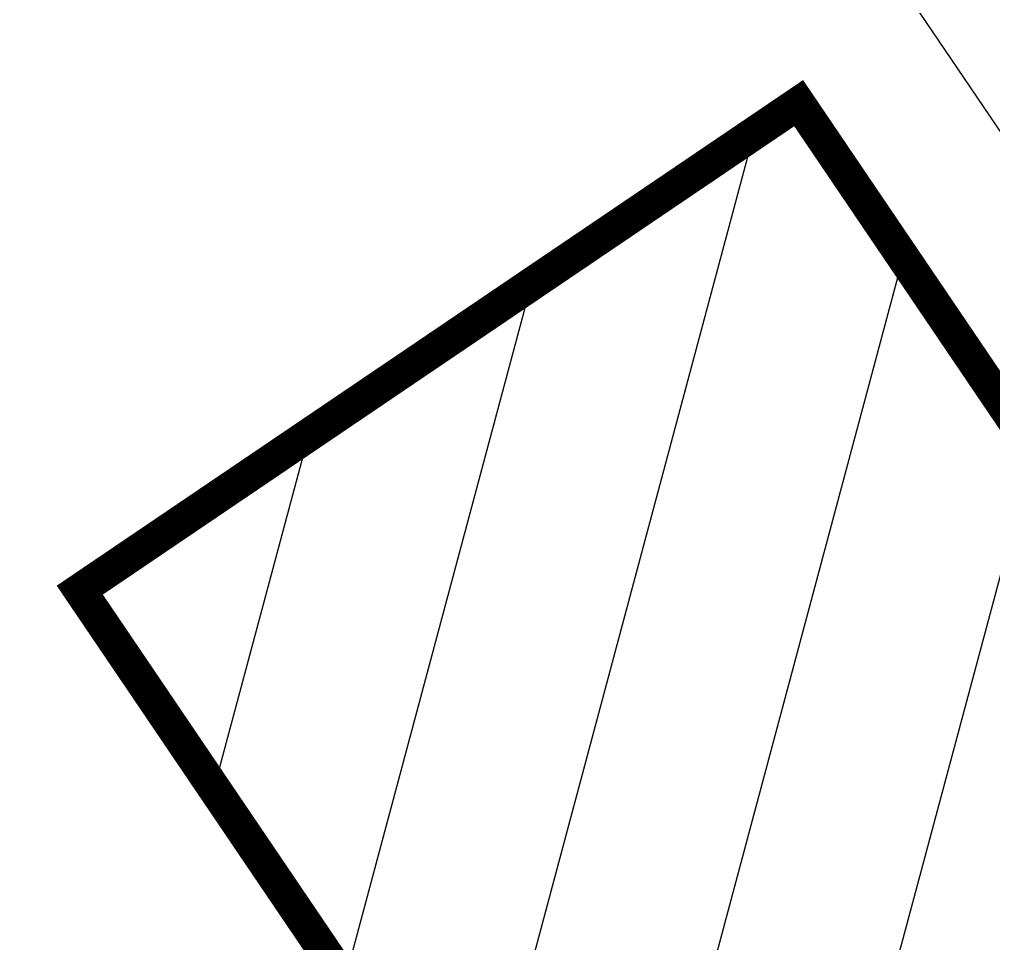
# Model space of a CAD drawing. Header units: metres. Extents: x 282649 to 323604, y 7394518 to 7463125.
# Drawn here: x 298260.54 to 298269.32, y 7451688.31 to 7451696.64 of the extents above; entities that cross this region are included whole.
import ezdxf
from ezdxf.enums import TextEntityAlignment as Align

# ---------------------------------------------------------------- set-up
doc = ezdxf.new("R2010")
doc.units = ezdxf.units.M
doc.linetypes.add('DASHED', pattern=[0.75, 0.5, -0.25])
doc.linetypes.add('DASHED2', pattern=[0.375, 0.25, -0.125])
doc.layers.add('_AUX-PLATAFORMA NOVA', color=3, linetype='DASHED', lineweight=25)
doc.layers.add('U-HZ-EIXO TIM', color=90, linetype='TIM_LINE', lineweight=30)
doc.layers.add('F-HZ-AMV', color=3, linetype='Continuous')
doc.styles.add('ARIAL', font='arial.ttf')
doc.styles.get("Standard").update_dxf_attribs({"font": 'arial.ttf'})
doc.linetypes.add('TIM_LINE', pattern='A,3.5,-0.25,["TIM",Standard,S=0.175,R=0,X=-0.05,Y=-0.1],-0.5', length=4.25)

# ---------------------------------------------------------------- blocks, each defined once
blk = doc.blocks.new('ACAD-2A2-SEM FOTOS')
at = {"layer": 'U-HZ-EIXO TIM', "lineweight": 30, "flags": 128}
blk.add_lwpolyline([(298484.6465, 7451357.1966), (298388.1813, 7451518.3784, 0.013876), (298370.297, 7451546.4621), (298268.7094, 7451696.6203, 0.016196), (298202.193, 7451788.3893, -0.016196), (298135.5055, 7451880.3943), (298082.0027, 7451959.4776), (298080.195, 7451962.1495), (298078.3865, 7451964.8215), (298076.5766, 7451967.4936), (298074.7648, 7451970.1653), (298072.9508, 7451972.8363), (298071.1327, 7451975.5082), (298069.3124, 7451978.1773), (298067.4884, 7451980.8447), (298065.6603, 7451983.5102), (298063.8274, 7451986.1733), (298061.9895, 7451988.8339), (298060.1459, 7451991.4915), (298058.2964, 7451994.1458), (298056.4403, 7451996.7965), (298054.5772, 7451999.4432), (298052.7067, 7452002.0856), (298050.8284, 7452004.7233), (298048.9417, 7452007.356), (298047.0462, 7452009.9832), (298045.1416, 7452012.6048), (298043.2272, 7452015.2202), (298041.3028, 7452017.8291), (298039.3679, 7452020.4311), (298037.422, 7452023.0259), (298035.4648, 7452025.613), (298033.4957, 7452028.1921), (298031.5145, 7452030.7628), (298029.5207, 7452033.3247), (298027.514, 7452035.8773), (298025.4939, 7452038.4202), (298023.4636, 7452040.9486, 0.116486), (297807.5944, 7452208.365, 0.040108), (297769.9451, 7452222.0036), (297730.4325, 7452232.8276)], format="xyb", dxfattribs=at)
at = {"layer": 'F-HZ-AMV', "style": 'ARIAL'}
for rotation, p in [(357.46857, (294052.6371, 7462810.9644)), (174.36694, (294143.0414, 7462803.5098)), (57.70163, (296403.9738, 7459624.7537)), (50.89398, (296345.8343, 7459542.3836)), (277.70668, (297060.3976, 7453510.2885)), (92.87911, (297067.6078, 7453421.2291)), (341.50055, (297731.3844, 7452235.6726))]:
    blk.add_attdef('1:18,5', text='', height=2, rotation=rotation, dxfattribs=at).set_placement(p, align=Align.MIDDLE_CENTER)
blk = doc.blocks.new('ACAD-Trecho Total_BASE ESTAÇÕES')
at = {"layer": '_AUX-PLATAFORMA NOVA', "linetype": 'DASHED2', "ltscale": 2, "true_color": 0x05ff05}
h = blk.add_hatch(dxfattribs=at)
h.set_pattern_fill('ANSI31', color=3, scale=0.5, angle=30)
h.paths.add_polyline_path([(298267.5634, 7451695.8834), (298368.5169, 7451546.8493), (298362.037, 7451542.46), (298261.0836, 7451691.494)])
at = {"layer": '_AUX-PLATAFORMA NOVA', "color": 3, "linetype": 'DASHED2', "ltscale": 2, "true_color": 0x05ff05, "const_width": 0.3, "flags": 128}
blk.add_lwpolyline([(298267.5634, 7451695.8834), (298368.5169, 7451546.8493), (298362.037, 7451542.46), (298261.0836, 7451691.494)], close=True, dxfattribs=at)

msp = doc.modelspace()

# ---------------------------------------------------------------- block references
for name in ['ACAD-2A2-SEM FOTOS', 'ACAD-Trecho Total_BASE ESTAÇÕES']:
    msp.add_blockref(name, (0, 0))

doc.saveas('drawing.dxf')
